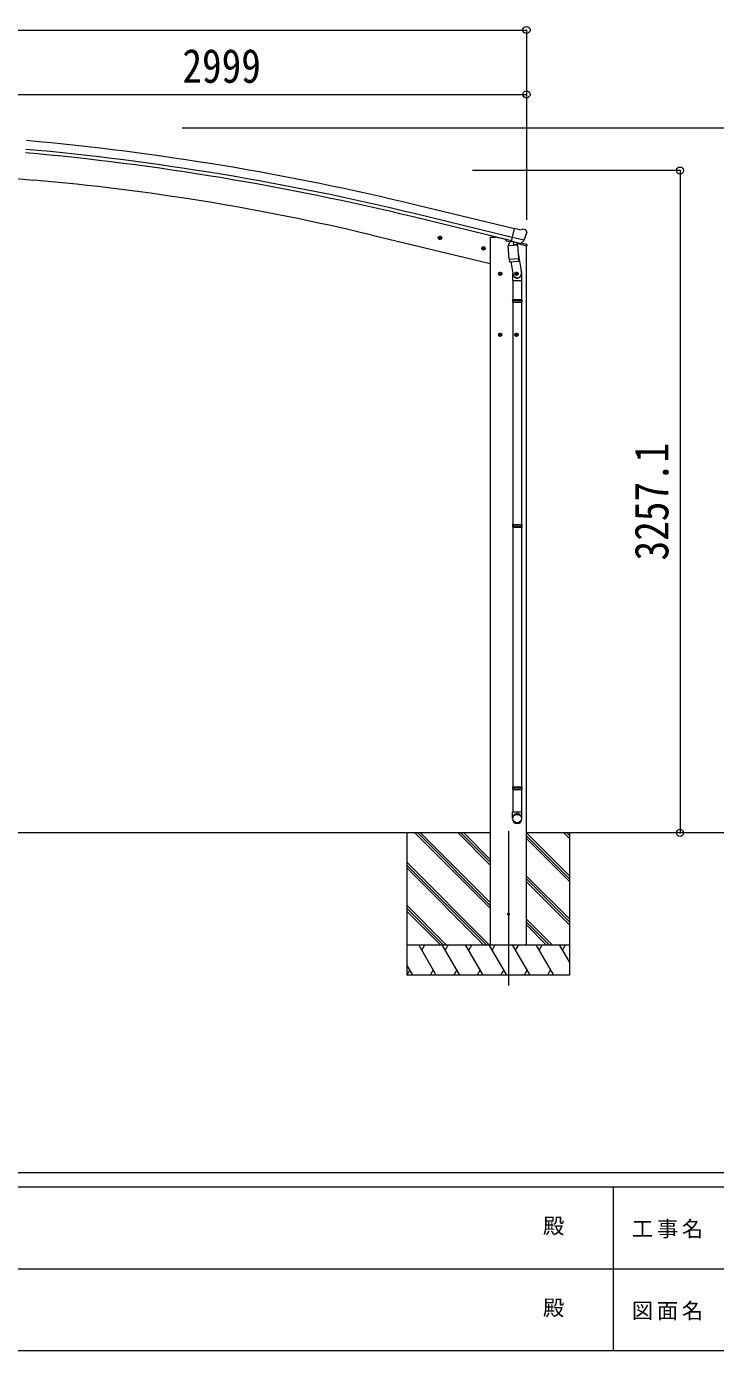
# Model space of a CAD drawing. Units: millimetres at full size, sheet at 1:35. Extents: x -9783 to 33754, y -10064 to 6752.
# Drawn here: x -3354 to 35, y -6828 to -317 of the extents above; entities that cross this region are included whole.
import ezdxf
from ezdxf.enums import TextEntityAlignment as Align

# ---------------------------------------------------------------- set-up
doc = ezdxf.new("R2010")
doc.units = ezdxf.units.MM
doc.header["$LTSCALE"] = 35
doc.header["$PDMODE"] = 32
doc.header["$PDSIZE"] = 35
for name, color, linetype, lineweight in [('0-0_0', 7, 'Continuous', 9), ('0-1_本体', 4, 'Continuous', 9), ('0-2_部品', 7, 'Continuous', 9), ('0-8_PARTS2', 2, 'Continuous', 9), ('0-A_寸法', 6, 'Continuous', 9), ('F-0_240', 7, 'Continuous', 9)]:
    doc.layers.add(name, color=color, linetype=linetype, lineweight=lineweight)
doc.styles.add('ＭＳ ゴシック', font='')
doc.styles.get('ＭＳ ゴシック').set_extended_font_data('MS Gothic')

msp = doc.modelspace()

# ---------------------------------------------------------------- linework, layer by layer
at = {"layer": '0-0_0', "color": 6}
msp.add_line((-140.12, -1025.31), (-140.12, -4282.41), dxfattribs=at)
at = {"layer": '0-0_0'}
for p, q in [((-1073.34, -4282.41), (-3902.76, -4282.41)), ((-1484.09, -4282.41), (-1484.09, -4982.41)), ((-1073.34, -4653.17), (-1444.1, -4282.41)), ((-1073.34, -4639.03), (-1429.96, -4282.41)), ((-1073.34, -4624.88), (-1415.82, -4282.41)), ((-1073.34, -4441.04), (-1231.97, -4282.41)), ((-1073.34, -4426.9), (-1217.83, -4282.41)), ((-1073.34, -4412.75), (-1203.68, -4282.41)), ((-684.09, -4493.64), (-895.34, -4282.39)), ((-310, -4282.41), (-895.34, -4282.41)), ((-684.09, -4507.78), (-895.34, -4296.53)), ((-684.09, -4309.79), (-711.47, -4282.41)), ((-684.09, -4295.65), (-697.33, -4282.41)), ((-684.09, -4282.41), (-684.09, -4982.41)), ((-684.09, -4521.92), (-895.34, -4310.67)), ((-1077.95, -4832.41), (-1484.09, -4426.27)), ((-1092.09, -4832.41), (-1484.09, -4440.41)), ((-1106.23, -4832.41), (-1484.09, -4454.55)), ((-684.09, -4705.77), (-895.34, -4494.52)), ((-684.09, -4719.91), (-895.34, -4508.66)), ((-684.09, -4734.05), (-895.34, -4522.8)), ((-1290.08, -4832.41), (-1484.09, -4638.4)), ((-1304.22, -4832.41), (-1484.09, -4652.54)), ((-1318.36, -4832.41), (-1484.09, -4666.68)), ((-769.58, -4832.41), (-895.34, -4706.65)), ((-783.72, -4832.41), (-895.34, -4720.79)), ((-797.86, -4832.41), (-895.34, -4734.93)), ((-1484.09, -4832.41), (-684.09, -4832.41)), ((-1338.7, -4982.41), (-1425.31, -4832.41)), ((-1410.31, -4858.39), (-1395.31, -4832.41)), ((-1223.23, -4982.41), (-1309.84, -4832.41)), ((-1279.84, -4832.41), (-1294.84, -4858.39)), ((-1107.76, -4982.41), (-1194.37, -4832.41)), ((-1179.37, -4858.39), (-1164.37, -4832.41)), ((-992.29, -4982.41), (-1078.9, -4832.41)), ((-1063.9, -4858.39), (-1048.89, -4832.41)), ((-876.82, -4982.41), (-963.43, -4832.41)), ((-948.43, -4858.39), (-933.42, -4832.41)), ((-761.35, -4982.41), (-847.96, -4832.41)), ((-832.95, -4858.39), (-817.95, -4832.41)), ((-684.09, -4916.24), (-732.49, -4832.41)), ((-717.49, -4858.39), (-702.49, -4832.41)), ((-1454.17, -4982.41), (-1484.09, -4930.6)), ((-1469.17, -4956.43), (-1484.17, -4982.41)), ((-684.09, -4982.41), (-1484.09, -4982.41)), ((-1353.7, -4956.43), (-1368.7, -4982.41)), ((-1238.23, -4956.43), (-1253.23, -4982.41)), ((-1122.76, -4956.43), (-1137.76, -4982.41)), ((-1007.29, -4956.43), (-1022.29, -4982.41)), ((-891.82, -4956.43), (-906.82, -4982.41)), ((-776.35, -4956.43), (-791.35, -4982.41))]:
    msp.add_line(p, q, dxfattribs=at)
at = {"layer": '0-1_本体'}
for p, q in [((-3855.36, -1025.32), (-3317.42, -1072.38)), ((-964.84, -1354.24), (-1447.93, -1236.94)), ((-954.81, -1312.26), (-1437.68, -1194.78)), ((-968.81, -1370.61), (-1451.9, -1253.3)), ((-1661.42, -1341.22), (-1073.34, -1482.41)), ((-1073.34, -1352.41), (-1049.34, -1352.41)), ((-1073.34, -1352.41), (-1073.34, -4832.41)), ((-997.33, -1364.89), (-1049.34, -1352.41)), ((-923.31, -1379.14), (-923.31, -1379.7)), ((-895.34, -4832.41), (-895.34, -1395.85))]:
    msp.add_line(p, q, dxfattribs=at)
for centre, radius, start, end in [((-4530.38, -13931.81), 13106.9, 76.35206, 84.85206), ((-4530.38, -13931.81), 13046.9, 76.35206, 84.85206), ((-4530.38, -13931.81), 13063.74, 76.35206, 84.85206), ((-4296.02, -12335.03), 11305.08, 76.52357, 85.03409)]:
    msp.add_arc(centre, radius, start, end, dxfattribs=at)
at = {"layer": '0-2_部品'}
for p, q in [((-1310.83, -1358.65), (-1330.28, -1353.98)), ((-1327.85, -1354.56), (-1322.69, -1349.12)), ((-1325.72, -1361.76), (-1327.85, -1354.56)), ((-1322.89, -1366.04), (-1318.22, -1346.59)), ((-1322.69, -1349.12), (-1315.39, -1350.87)), ((-1315.39, -1350.87), (-1313.26, -1358.06)), ((-997.33, -1363.68), (-997.33, -1367.42)), ((-907.4, -1368.14), (-964.91, -1354.34)), ((-928.41, -1316.52), (-954.34, -1310.3)), ((-928.41, -1316.52), (-915.15, -1313.83)), ((-900.66, -1317.01), (-913.85, -1313.85)), ((-897.57, -1319.26), (-893.71, -1325.56)), ((-893.35, -1327.84), (-893.62, -1328.99)), ((-1096.9, -1410.01), (-1116.34, -1405.34)), ((-1113.92, -1405.92), (-1108.75, -1400.48)), ((-1111.79, -1413.12), (-1113.92, -1405.92)), ((-1108.96, -1417.4), (-1104.29, -1397.95)), ((-1108.75, -1400.48), (-1101.45, -1402.23)), ((-1101.45, -1402.23), (-1099.32, -1409.43)), ((-974.36, -1376.88), (-993.5, -1372.29)), ((-984.48, -1393.7), (-938.79, -1390.51)), ((-979.8, -1460.54), (-984.48, -1393.7)), ((-970.06, -1371.93), (-983.38, -1387.25)), ((-983.38, -1387.25), (-982.93, -1393.59)), ((-969.12, -1371.87), (-970.06, -1371.93)), ((-966.03, -1374.34), (-967.56, -1373.97)), ((-929.33, -1383.15), (-966.03, -1374.34)), ((-960.08, -1376.16), (-959.06, -1390.77)), ((-931.87, -1385.16), (-957.69, -1391.59)), ((-940.57, -1387.33), (-940.34, -1390.61)), ((-938.79, -1390.51), (-934.12, -1457.34)), ((-892.77, -1396.47), (-935.8, -1386.14)), ((-926.96, -1383.62), (-934.48, -1381.82)), ((-931.17, -1383.38), (-931.12, -1384.12)), ((-927.8, -1383.52), (-929.33, -1383.15)), ((-924.26, -1383.05), (-907.88, -1368.56)), ((-921.23, -1380.38), (-895.07, -1386.66)), ((-892.77, -1389.58), (-892.77, -1396.47)), ((-979.8, -1460.54), (-934.12, -1457.34)), ((-979.79, -1460.54), (-978.9, -1473.23)), ((-935.1, -1471.95), (-976.8, -1474.86)), ((-971.37, -1474.48), (-960.64, -1538.07)), ((-935.85, -1432.58), (-919.94, -1528.75)), ((-933.26, -1469.81), (-934.13, -1457.34)), ((-933.65, -1471.17), (-933.65, -1471.17)), ((-1034.34, -1532.65), (-1014.34, -1532.65)), ((-1030.84, -1528.9), (-1024.34, -1525.14)), ((-1024.34, -1542.65), (-1024.34, -1522.65)), ((-1024.34, -1525.14), (-1017.84, -1528.9)), ((-1017.84, -1536.4), (-1024.34, -1540.15)), ((-1017.84, -1528.9), (-1017.84, -1536.4)), ((-963.78, -1531.25), (-963.78, -1565.91)), ((-954.34, -1532.65), (-934.34, -1532.65)), ((-950.84, -1528.9), (-944.34, -1525.14)), ((-944.34, -1542.65), (-944.34, -1522.65)), ((-944.34, -1525.14), (-937.84, -1528.9)), ((-937.84, -1536.4), (-944.34, -1540.15)), ((-937.84, -1528.9), (-937.84, -1536.4)), ((-917.78, -1565.91), (-917.78, -1531.56)), ((-963.78, -1565.91), (-917.78, -1565.91)), ((-961.78, -1565.91), (-961.78, -1659.91)), ((-919.78, -1565.91), (-919.78, -1659.91)), ((-963.78, -1661.91), (-962.78, -1659.91)), ((-963.78, -1661.91), (-917.78, -1661.91)), ((-963.78, -1661.91), (-963.78, -1669.91)), ((-963.78, -1669.91), (-917.78, -1669.91)), ((-963.78, -1669.91), (-962.78, -1671.91)), ((-962.78, -1659.91), (-918.78, -1659.91)), ((-962.78, -1671.91), (-918.78, -1671.91)), ((-961.78, -1671.91), (-961.78, -2766.09)), ((-919.78, -1671.91), (-919.78, -2766.09)), ((-917.78, -1661.91), (-918.78, -1659.91)), ((-1024.34, -1842.65), (-1024.34, -1822.65)), ((-944.34, -1842.65), (-944.34, -1822.65)), ((-1034.34, -1832.65), (-1014.34, -1832.65)), ((-1030.84, -1828.9), (-1024.34, -1825.14)), ((-1024.34, -1825.14), (-1017.84, -1828.9)), ((-1017.84, -1836.4), (-1024.34, -1840.15)), ((-1017.84, -1828.9), (-1017.84, -1836.4)), ((-954.34, -1832.65), (-934.34, -1832.65)), ((-950.84, -1828.9), (-944.34, -1825.14)), ((-944.34, -1825.14), (-937.84, -1828.9)), ((-937.84, -1836.4), (-944.34, -1840.15)), ((-937.84, -1828.9), (-937.84, -1836.4)), ((-963.78, -2768.09), (-962.78, -2766.09)), ((-963.78, -2768.09), (-917.78, -2768.09)), ((-963.78, -2768.09), (-963.78, -2776.09)), ((-963.78, -2776.09), (-917.78, -2776.09)), ((-963.78, -2776.09), (-962.78, -2778.09)), ((-962.78, -2766.09), (-918.78, -2766.09)), ((-962.78, -2778.09), (-918.78, -2778.09)), ((-961.78, -2778.09), (-961.78, -4056.28)), ((-919.78, -2778.09), (-919.78, -4056.28)), ((-917.78, -2768.09), (-918.78, -2766.09)), ((-963.78, -4058.28), (-962.78, -4056.28)), ((-963.78, -4058.28), (-917.78, -4058.28)), ((-963.78, -4058.28), (-963.78, -4066.28)), ((-963.78, -4066.28), (-917.78, -4066.28)), ((-963.78, -4066.28), (-962.78, -4068.28)), ((-962.78, -4056.28), (-918.78, -4056.28)), ((-962.78, -4068.28), (-918.78, -4068.28)), ((-961.78, -4068.28), (-961.78, -4178.28)), ((-919.78, -4068.28), (-919.78, -4178.28)), ((-917.78, -4058.28), (-918.78, -4056.28)), ((-963.78, -4212.42), (-963.78, -4178.28)), ((-963.78, -4178.28), (-917.78, -4178.28)), ((-917.78, -4212.42), (-917.78, -4178.28))]:
    msp.add_line(p, q, dxfattribs=at)
for points in [[(-1313.26, -1358.06), (-1318.42, -1363.51), (-1325.72, -1361.76)], [(-959.77, -1375.75), (-969.49, -1373.41), (-954.34, -1310.3)], [(-1099.32, -1409.43), (-1104.49, -1414.87), (-1111.79, -1413.12)], [(-959.77, -1375.75), (-959.53, -1375.9), (-934.76, -1381.85), (-934.48, -1381.82)], [(-907.13, -1367.57), (-907.72, -1368.41), (-907.88, -1368.56)], [(-1024.34, -1540.15), (-1030.84, -1536.4), (-1030.84, -1528.9)], [(-944.34, -1540.15), (-950.84, -1536.4), (-950.84, -1528.9)], [(-917.78, -1661.91), (-917.78, -1669.91), (-918.78, -1671.91)], [(-1024.34, -1840.15), (-1030.84, -1836.4), (-1030.84, -1828.9)], [(-944.34, -1840.15), (-950.84, -1836.4), (-950.84, -1828.9)], [(-917.78, -2768.09), (-917.78, -2776.09), (-918.78, -2778.09)], [(-917.78, -4058.28), (-917.78, -4066.28), (-918.78, -4068.28)]]:
    msp.add_lwpolyline(points, dxfattribs=at)
for centre, radius in [((-1320.56, -1356.31), 8.5), ((-1320.56, -1356.31), 7.7), ((-1320.56, -1356.31), 6.5), ((-1106.62, -1407.67), 8.5), ((-1106.62, -1407.67), 7.7), ((-1106.62, -1407.67), 6.5), ((-1024.34, -1532.65), 8.5), ((-1024.34, -1532.65), 7.7), ((-1024.34, -1532.65), 6.5), ((-944.34, -1532.65), 8.5), ((-944.34, -1532.65), 7.7), ((-944.34, -1532.65), 6.5), ((-1024.34, -1832.65), 8.5), ((-1024.34, -1832.65), 7.7), ((-1024.34, -1832.65), 6.5), ((-944.34, -1832.65), 8.5), ((-944.34, -1832.65), 7.7), ((-944.34, -1832.65), 6.5)]:
    msp.add_circle(centre, radius, dxfattribs=at)
at = {"layer": '0-2_部品', "color": 4}
msp.add_circle((-984.34, -4682.41), 4.5, dxfattribs=at)
at = {"layer": '0-2_部品'}
for centre, radius, start, end in [((-992.33, -1367.42), 5, 180, 256.5), ((-914.55, -1316.77), 3, 76.5, 101.5), ((-1090.43, -1281.74), 202.4, 334.90875, 346.5), ((-901.83, -1321.88), 5, 31.5, 76.5), ((-967.45, -1373.48), 0.5, 221.23754, 256.5), ((-960.68, -1376.24), 0.604, 7.79405, 79.40158), ((-958.04, -1390.62), 1.03, 188.03431, 289.96103), ((-932.11, -1384.19), 1, 284, 4), ((-930.67, -1383.34), 0.5, 76.5, 184), ((-927.68, -1383.03), 0.5, 256.5, 291.76246), ((-895.77, -1389.58), 3, 0, 76.5), ((-976.94, -1472.87), 2, 190.53157, 274), ((-935.24, -1469.95), 2, 274, 322.59038), ((-935.2, -1469.98), 1.95, 322.52234, 4.95983), ((-947.78, -1531.56), 30, 0, 2.54858)]:
    msp.add_arc(centre, radius, start, end, dxfattribs=at)
for centre, major_axis, ratio, start_param, end_param in [((-896.27, -1327.13), (1.57, -2.57), 0.99628, 0.7835347, 1.5707963), ((-926.27, -1380.7), (0.73, -2.92), 0.997631, 5.8041905, 5.8929484), ((-926.3, -1380.57), (-2.63, 3.16), 0.650902, 2.1145521, 2.1873627), ((-926.24, -1380.8), (0.73, -2.92), 0.997631, 5.965759, 6.7621801), ((-940.78, -1531.25), (-23, 0), 0.996195, 6.0000678, 10.0103449), ((-940.78, -1531.25), (-21, 0), 0.996195, 0.3319459, 3.3482706), ((-940.78, -4210.68), (23, 0), 0.996195, 6.2831853, 9.424778), ((-940.78, -4212.42), (23, 0), 0.996195, 6.2831853, 9.424778), ((-940.78, -4212.42), (0, -23.43), 0.981806, 4.712389, 7.8539816)]:
    msp.add_ellipse(centre, major_axis=major_axis, ratio=ratio, start_param=start_param, end_param=end_param, dxfattribs=at)
msp.add_ellipse((-940.78, -4212.42), major_axis=(-21, 0), ratio=0.996195, dxfattribs=at)
at = {"layer": '0-8_PARTS2'}
msp.add_line((-984.34, -4273.2), (-984.34, -5032.41), dxfattribs=at)
at = {"layer": '0-A_寸法'}
for p, q in [((-6909.3, -334.05), (-895.34, -334.05)), ((-895.34, -334.05), (-895.34, -650.67)), ((-3894.3, -650.67), (-895.34, -650.67)), ((-895.34, -650.67), (-895.34, -1267.85)), ((328.9, -816.01), (-2588.51, -816.01)), ((-140.12, -1025.31), (-1160.47, -1025.31)), ((-140.12, -4282.41), (-468.94, -4282.41)), ((328.9, -4282.41), (-140.12, -4282.41))]:
    msp.add_line(p, q, dxfattribs=at)
for p in [(-895.34, -334.05), (-895.34, -650.67), (-140.12, -1025.31), (-140.12, -4282.41)]:
    msp.add_point(p, dxfattribs=at)
at = {"layer": 'F-0_240', "color": 5}
for p, q in [((-9783.03, -5953.1), (9396.97, -5953.1)), ((-9783.03, -6023.1), (6285.75, -6023.1)), ((-469.25, -6023.1), (-469.25, -6828.1)), ((-3969.25, -6425.6), (3205.75, -6425.6)), ((-9783.03, -6828.1), (9396.97, -6828.1))]:
    msp.add_line(p, q, dxfattribs=at)

# ---------------------------------------------------------------- texts
at = {"layer": '0-A_寸法', "color": 7, "style": 'ＭＳ ゴシック', "width": 0.85}
msp.add_text('2999', height=166.8, dxfattribs=at).set_placement((-2587.32, -643.67), align=Align.BOTTOM_LEFT)
msp.add_text('3257.1', height=166.8, rotation=90, dxfattribs=at).set_placement((-147.12, -2942.61), align=Align.BOTTOM_LEFT)
at = {"layer": 'F-0_240', "style": 'ＭＳ ゴシック'}
for p in [(-814.24, -6276.85), (-814.24, -6679.35)]:
    msp.add_text('殿', height=76.98, dxfattribs=at).set_placement(p, align=Align.BOTTOM_LEFT)
at = {"layer": 'F-0_240', "char_height": 76.98, "attachment_point": 7, "style": 'ＭＳ ゴシック'}
for s, insert in [('\\T1.17;工事名', (-376.96, -6276.85)), ('\\T1.17;図面名', (-376.96, -6679.35))]:
    msp.add_mtext(s, dxfattribs=dict(at, insert=insert))

doc.saveas('drawing.dxf')
